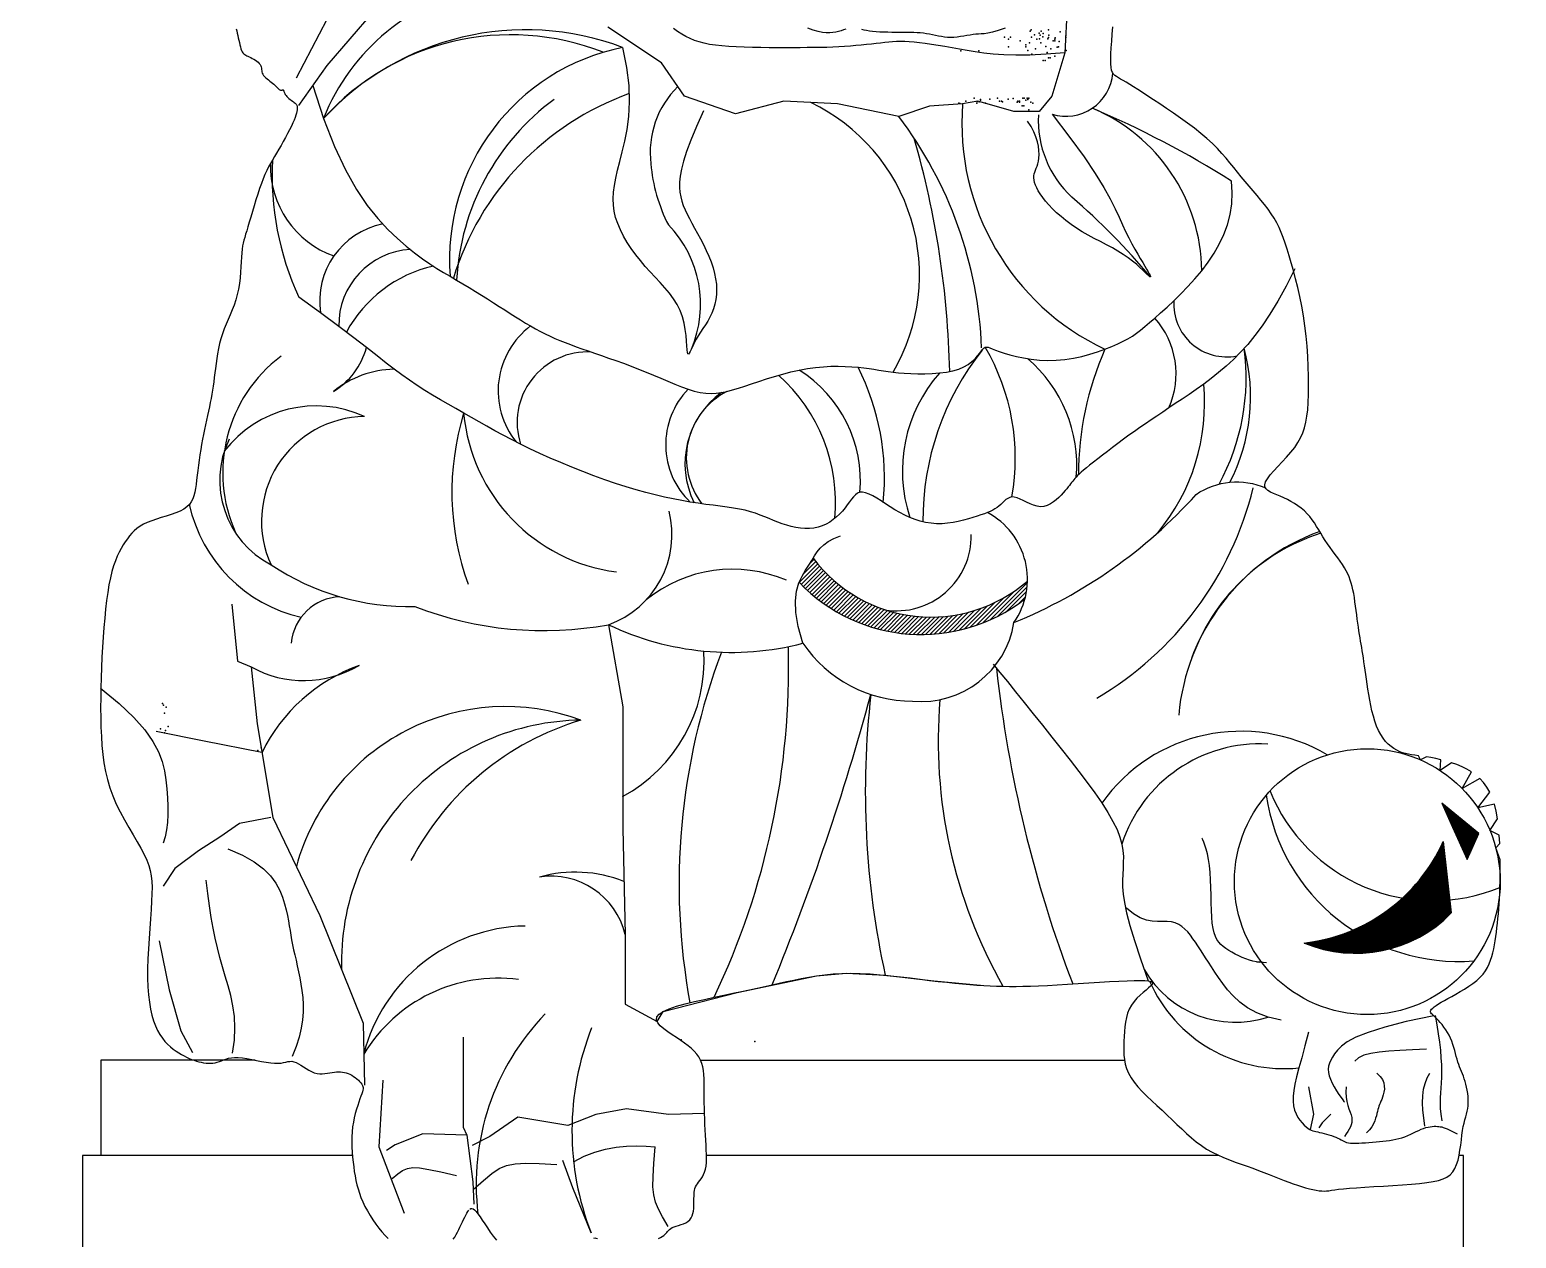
# Model space of a CAD drawing. Extents: x 532 to 1064, y 248 to 1333.
# Drawn here: x 532 to 1064, y 611 to 1044 of the extents above; entities that cross this region are included whole.
import ezdxf

# ---------------------------------------------------------------- set-up
doc = ezdxf.new("R2010")
doc.units = 0
doc.header["$LTSCALE"] = 10
doc.header["$MEASUREMENT"] = 0
for name, color, linetype in [('3', 3, 'CONTINUOUS'), ('4', 4, 'CONTINUOUS'), ('7', 7, 'CONTINUOUS')]:
    doc.layers.add(name, color=color, linetype=linetype)

msp = doc.modelspace()

# ---------------------------------------------------------------- hatches: boundary and pattern name
at = {"layer": '3'}
h = msp.add_hatch(dxfattribs=at)
h.set_pattern_fill('ANSI31', color=256, scale=8.4, style=0)
h.set_pattern_definition([(45, (27677.0786, 21146.9795), (-0.74246212, 0.74246212), [])])
h.paths.add_polyline_path([(887.68, 840.18, 0.060156), (888.6, 846.63, -0.435749), (811.9, 854.8), (811.41, 854.01), (810.35, 852.32), (809.16, 850.49), (807.93, 848.4), (806.91, 846.15, 0.384963)])
h = msp.add_hatch(dxfattribs=at)
h.set_pattern_fill('ANSI31', color=256, scale=0.84, style=0)
h.set_pattern_definition([(45, (27677.07856, 21146.97945), (-0.07424621202, 0.07424621202), [])])
h.paths.add_polyline_path([(1045.92, 746.92), (1050.12, 756.29), (1036.91, 767.09), (1040.75, 758.57)])
h.paths.add_polyline_path([(1037.37, 753.38, -0.264602), (987.67, 717.08, 0.307644), (1040.27, 727.83)])

# ---------------------------------------------------------------- linework, layer by layer
for p, q in [((1037.37, 753.38), (1040.27, 727.83)), ((647.04, 641.11), (556.94, 641.11))]:
    msp.add_line(p, q, dxfattribs=at)
msp.add_lwpolyline([(1040.75, 758.57), (1045.92, 746.92), (1050.12, 756.29), (1036.91, 767.09), (1040.75, 758.57)], dxfattribs=at)
for centre, radius, start, end in [((707.46, 984.17), 76.1, 100.0804, 158.4845), ((709.06, 945.51), 98.35, 69.363, 137.4032), ((703.73, 952.08), 89.99, 68.4775, 138.1853), ((902.35, 1029.79), 16.88, 253.0071, 354.9508), ((786.56, 999.99), 32.99, 134.4751, 187.0449), ((770.22, 949.69), 86.03, 126.3749, 176.9185), ((781.51, 956.08), 68.45, 329.525, 64.4456), ((954.45, 1010.35), 89.34, 175.4836, 244.7426), ((725.56, 924.25), 146.74, 2.2704, 37.128), ((930.12, 1011.52), 37.66, 177.1168, 227.1265), ((887.13, 956.9), 63.84, 0.6825, 67.2903), ((772.01, 687.35), 356.95, 57.9063, 66.9483), ((651.75, 995.03), 34.06, 178.3037, 250.5264), ((721.72, 991.73), 103.47, 176.9376, 204.8539), ((812.79, 1000.94), 59.18, 184.8452, 207.064), ((752.79, 806.41), 233.5, 39.6539, 49.4819), ((663.47, 946.78), 28.16, 101.4412, 188.6173), ((731.15, 945.7), 40.49, 336.624, 44.3747), ((669.16, 938.23), 27.03, 92.9021, 181.0819), ((959.85, 945.75), 18.93, 176.6148, 281.3452), ((728.2, 914.63), 29.05, 126.83, 218.8823), ((911.76, 920.71), 30.01, 336.0886, 41.7417), ((652.64, 885.37), 52.05, 126.7711, 204.6394), ((626.9, 936.83), 26.02, 300.7734, 345.0744), ((731.16, 903.37), 25.21, 86.9169, 198.0121), ((948.9, 868.51), 97.7, 141.5556, 180.3982), ((805.47, 890.56), 78.77, 349.8582, 30.2733), ((887.76, 919.25), 79.1, 331.3478, 7.7244), ((662.59, 886.8), 35.59, 91.0421, 128.9581), ((781.72, 882.34), 47.09, 355.1503, 57.6353), ((750.21, 883.58), 87.22, 354.1898, 26.9379), ((896.72, 886.01), 52.89, 138.5199, 198.3099), ((787.66, 895.42), 28.54, 136.0235, 226.0988), ((879.47, 910.28), 72.51, 320.2364, 5.3879), ((797.34, 888.58), 31.31, 125.616, 206.4441), ((634.04, 867.85), 41.43, 65.3038, 142.5414), ((779.59, 878.48), 96.97, 163.0621, 199.9115), ((749.73, 912.48), 63.17, 185.2253, 262.508), ((852.52, 908.4), 120.24, 300.4025, 346.3302), ((640.4, 885.34), 52.98, 192.3906, 257.2238), ((727.17, 863.24), 34.22, 289.5189, 14.2537), ((841.69, 862.76), 26.8, 261.2322, 0.9587), ((1019.49, 791.9), 77.06, 109.9666, 174.9783), ((783.04, 802.02), 48.83, 66.7455, 129.2638), ((643.41, 822.58), 18.44, 92.8393, 174.232), ((717.49, 818.35), 55.43, 298.2476, 3.3116), ((997.98, 738.18), 234.07, 159.2408, 190.4499), ((528.78, 815.63), 274.35, 334.5387, 1.5087), ((1327.66, 864.43), 452.81, 186.216, 200.9611), ((4.19, 1029.83), 858.05, 337.54878, 344.88037), ((1034.96, 789.56), 178.32, 175.3029, 209.5514), ((701.81, 724.12), 77.56, 69.6325, 164.797), ((729.89, 710.01), 86.82, 90.7116, 181.5291), ((964.93, 731.79), 61.05, 59.5193, 144.5644), ((971.7, 736.48), 51.86, 86.8221, 162.0313), ((1033.67, 795.09), 62.87, 202.0637, 292.4466), ((1042.84, 779.99), 69.5, 188.2908, 274.5763), ((980.62, 778.9), 62.21, 276.5081, 335.7918), ((726.79, 694.9), 47.54, 68.5311, 105.5897), ((718.09, 713.65), 27.35, 13.7993, 98.5821), ((1006.07, 761.15), 47.75, 247.3459, 315.7468), ((699.26, 648.23), 56.29, 82.6695, 148.8917), ((963, 726.37), 37.65, 210.1718, 288.1257), ((980.4, 724.77), 52.65, 203.9153, 275.8164), ((778.79, 630.79), 87.49, 135.871, 186.9752), ((825.86, 649.78), 100.28, 158.3845, 201.3052)]:
    msp.add_arc(centre, radius, start, end, dxfattribs=at)
at = {"layer": '4'}
msp.add_line((1044.6, 641.11), (1043.05, 641.11), dxfattribs=at)
at = {"layer": '4', "color": 2}
msp.add_line((1044.6, 606.01), (1044.6, 641.11), dxfattribs=at)
at = {"layer": '4'}
for points in [[(605.42, 1044.2), (605.62, 1043.46), (605.82, 1042.67), (606, 1041.85), (606.19, 1040.99), (606.36, 1040.13), (606.55, 1039.28), (606.73, 1038.47), (606.93, 1037.71), (607.13, 1037.02), (607.35, 1036.43), (607.59, 1035.94), (607.86, 1035.56), (608.15, 1035.25), (608.47, 1034.99), (608.82, 1034.78), (609.21, 1034.58), (609.65, 1034.39), (610.12, 1034.17), (610.64, 1033.92), (611.19, 1033.64), (611.75, 1033.33), (612.3, 1032.98), (612.82, 1032.62), (613.3, 1032.23), (613.7, 1031.82), (614.02, 1031.41), (614.24, 1030.98), (614.38, 1030.55), (614.47, 1030.11), (614.52, 1029.67), (614.57, 1029.23), (614.64, 1028.79), (614.76, 1028.35), (614.94, 1027.93), (615.22, 1027.51), (615.57, 1027.1), (615.99, 1026.7), (616.46, 1026.3), (616.95, 1025.91), (617.45, 1025.52), (617.95, 1025.13), (618.43, 1024.75), (618.87, 1024.37), (619.28, 1023.99), (619.65, 1023.64), (619.99, 1023.3), (620.31, 1023), (620.59, 1022.75), (620.86, 1022.54), (621.1, 1022.39), (621.32, 1022.31), (621.52, 1022.28), (621.7, 1022.28), (621.87, 1022.3), (622.01, 1022.33), (622.14, 1022.35), (622.24, 1022.34), (622.33, 1022.29), (622.4, 1022.19), (622.46, 1022.03), (622.52, 1021.83), (622.6, 1021.59), (622.7, 1021.31), (622.83, 1021.01), (623.01, 1020.69), (623.25, 1020.35), (623.55, 1020), (623.9, 1019.64), (624.29, 1019.29), (624.7, 1018.95), (625.11, 1018.62), (625.52, 1018.32), (625.89, 1018.03), (626.23, 1017.79), (626.51, 1017.57), (626.73, 1017.38), (626.91, 1017.21), (627.05, 1017.03), (627.14, 1016.84), (627.21, 1016.62), (627.24, 1016.36), (627.25, 1016.04), (627.24, 1015.66), (627.2, 1015.21), (627.12, 1014.67), (626.98, 1014.05), (626.79, 1013.33), (626.52, 1012.5), (626.16, 1011.57), (625.71, 1010.51), (625.16, 1009.34), (624.53, 1008.07), (623.82, 1006.72), (623.06, 1005.33), (622.27, 1003.91), (621.46, 1002.49), (620.65, 1001.1), (619.87, 999.76), (619.12, 998.49), (618.4, 997.26), (617.7, 996.04), (617.03, 994.79), (616.38, 993.49), (615.73, 992.1), (615.08, 990.58), (614.43, 988.9), (613.77, 987.05), (613.11, 985.06), (612.46, 982.99), (611.83, 980.89), (611.22, 978.82), (610.64, 976.83), (610.1, 974.99), (609.61, 973.33), (609.18, 971.91), (608.8, 970.68), (608.47, 969.59), (608.19, 968.56), (607.95, 967.56), (607.74, 966.51), (607.58, 965.36), (607.44, 964.05), (607.34, 962.54), (607.24, 960.85), (607.13, 959.02), (606.99, 957.08), (606.81, 955.08), (606.57, 953.06), (606.25, 951.04), (605.83, 949.08), (605.29, 947.19), (604.67, 945.37), (603.98, 943.61), (603.25, 941.89), (602.51, 940.19), (601.78, 938.51), (601.09, 936.81), (600.47, 935.09), (599.94, 933.33), (599.48, 931.55), (599.1, 929.76), (598.77, 927.96), (598.49, 926.18), (598.24, 924.43), (598.01, 922.71), (597.8, 921.05), (597.59, 919.45), (597.37, 917.9), (597.15, 916.39), (596.92, 914.91), (596.68, 913.44), (596.42, 911.97), (596.14, 910.48), (595.83, 908.98), (595.5, 907.43), (595.16, 905.84), (594.79, 904.22), (594.43, 902.55), (594.06, 900.85), (593.7, 899.1), (593.35, 897.32), (593.02, 895.5), (592.72, 893.64), (592.44, 891.76), (592.18, 889.88), (591.93, 888.02), (591.7, 886.2), (591.48, 884.44), (591.26, 882.76), (591.05, 881.18), (590.84, 879.71), (590.59, 878.36), (590.28, 877.11), (589.87, 875.97), (589.35, 874.92), (588.66, 873.97), (587.79, 873.11), (586.69, 872.33), (585.37, 871.63), (583.84, 871), (582.17, 870.4), (580.42, 869.84), (578.63, 869.29), (576.87, 868.74), (575.18, 868.17), (573.62, 867.56), (572.23, 866.9), (571.01, 866.19), (569.92, 865.42), (568.94, 864.59), (568.06, 863.71), (567.25, 862.76), (566.49, 861.75), (565.75, 860.68), (565.01, 859.54), (564.28, 858.31), (563.56, 856.97), (562.86, 855.49), (562.19, 853.85), (561.56, 852.03), (560.96, 850.01), (560.4, 847.77), (559.9, 845.28), (559.45, 842.56), (559.04, 839.64), (558.68, 836.55), (558.36, 833.31), (558.07, 829.94), (557.82, 826.47), (557.59, 822.92), (557.4, 819.31), (557.23, 815.68), (557.09, 812.03), (556.99, 808.39), (556.94, 804.77), (556.92, 801.2), (556.95, 797.7), (557.03, 794.28), (557.17, 790.96), (557.37, 787.73), (557.67, 784.59), (558.08, 781.52), (558.63, 778.51), (559.32, 775.54), (560.19, 772.61), (561.25, 769.71), (562.5, 766.82), (563.91, 763.97), (565.42, 761.18), (566.98, 758.46), (568.52, 755.84), (569.99, 753.34), (571.33, 750.98), (572.49, 748.79), (573.43, 746.77), (574.16, 744.86), (574.69, 743), (575.04, 741.11), (575.25, 739.14), (575.32, 737.02), (575.29, 734.67), (575.17, 732.02), (574.98, 729.04), (574.75, 725.78), (574.5, 722.3), (574.25, 718.7), (574.03, 715.04), (573.85, 711.41), (573.74, 707.88), (573.73, 704.52), (573.83, 701.4), (574.04, 698.53), (574.35, 695.89), (574.76, 693.47), (575.27, 691.27), (575.86, 689.26), (576.54, 687.45), (577.29, 685.82), (578.12, 684.36), (579, 683.05), (579.93, 681.89), (580.9, 680.86), (581.89, 679.95), (582.89, 679.14), (583.89, 678.42), (584.87, 677.78), (585.83, 677.2), (586.76, 676.68), (587.67, 676.21), (588.57, 675.8), (589.46, 675.44), (590.33, 675.12), (591.2, 674.85), (592.06, 674.62), (592.92, 674.42), (593.78, 674.26), (594.63, 674.15), (595.47, 674.09), (596.3, 674.08), (597.12, 674.13), (597.91, 674.25), (598.67, 674.43), (599.42, 674.67), (600.17, 674.96), (600.94, 675.27), (601.77, 675.57), (602.67, 675.84), (603.69, 676.04), (604.84, 676.15), (606.15, 676.15), (607.64, 676.01), (609.27, 675.77), (610.99, 675.45), (612.75, 675.1), (614.49, 674.74), (616.19, 674.43), (617.77, 674.18), (619.19, 674.04), (620.43, 674.04), (621.49, 674.13), (622.41, 674.29), (623.22, 674.47), (623.96, 674.64), (624.67, 674.74), (625.37, 674.75), (626.1, 674.62), (626.88, 674.32), (627.72, 673.88), (628.6, 673.35), (629.52, 672.76), (630.47, 672.16), (631.44, 671.59), (632.41, 671.08), (633.38, 670.69), (634.35, 670.44), (635.3, 670.32), (636.24, 670.3), (637.16, 670.36), (638.06, 670.47), (638.93, 670.61), (639.77, 670.76), (640.57, 670.88), (641.35, 670.97), (642.09, 671.01), (642.81, 670.99), (643.5, 670.93), (644.17, 670.81), (644.84, 670.64), (645.49, 670.41), (646.14, 670.12), (646.78, 669.76), (647.42, 669.36), (648.03, 668.92), (648.6, 668.45), (649.14, 667.97), (649.61, 667.49), (650.02, 667.02), (650.35, 666.57), (650.6, 666.16), (650.75, 665.75), (650.83, 665.34), (650.82, 664.89), (650.74, 664.38), (650.58, 663.79), (650.36, 663.09), (650.07, 662.27), (649.72, 661.29), (649.32, 660.18), (648.9, 658.94), (648.47, 657.59), (648.06, 656.13), (647.68, 654.58), (647.35, 652.95), (647.09, 651.26), (646.92, 649.51), (646.83, 647.72), (646.81, 645.91), (646.85, 644.09), (646.95, 642.27), (647.09, 640.47), (647.27, 638.71), (647.48, 636.99), (647.7, 635.33), (647.96, 633.72), (648.26, 632.15), (648.6, 630.61), (649.02, 629.08), (649.5, 627.55), (650.07, 626.01), (650.74, 624.45), (651.51, 622.85), (652.37, 621.24), (653.32, 619.64), (654.32, 618.07), (655.38, 616.54), (656.47, 615.09), (657.58, 613.73), (658.7, 612.48), (659.81, 611.36)], [(756.59, 611.37), (757.29, 611.7), (757.9, 612.03), (758.41, 612.38), (758.84, 612.75), (759.19, 613.13), (759.5, 613.51), (759.8, 613.89), (760.12, 614.26), (760.49, 614.62), (760.93, 614.95), (761.48, 615.25), (762.15, 615.53), (762.93, 615.78), (763.76, 616.04), (764.63, 616.32), (765.5, 616.64), (766.32, 617.02), (767.07, 617.48), (767.71, 618.03), (768.22, 618.7), (768.6, 619.46), (768.87, 620.29), (769.06, 621.18), (769.17, 622.1), (769.22, 623.03), (769.24, 623.94), (769.25, 624.83), (769.25, 625.66), (769.26, 626.45), (769.29, 627.19), (769.35, 627.89), (769.46, 628.56), (769.61, 629.19), (769.83, 629.8), (770.11, 630.38), (770.47, 630.95), (770.89, 631.52), (771.34, 632.12), (771.81, 632.75), (772.27, 633.45), (772.7, 634.23), (773.07, 635.12), (773.37, 636.13), (773.57, 637.27), (773.69, 638.55), (773.74, 639.95), (773.73, 641.47), (773.67, 643.07), (773.59, 644.77), (773.48, 646.54), (773.37, 648.38), (773.27, 650.27), (773.17, 652.2), (773.09, 654.15), (773.02, 656.1), (772.97, 658.04), (772.93, 659.95), (772.9, 661.81), (772.89, 663.61), (772.9, 665.33), (772.9, 666.97), (772.88, 668.53), (772.81, 670.01), (772.67, 671.42), (772.45, 672.75), (772.11, 674.01), (771.64, 675.19), (771.03, 676.31), (770.27, 677.36), (769.37, 678.38), (768.34, 679.36), (767.18, 680.32), (765.9, 681.28), (764.51, 682.24), (763.01, 683.23), (761.44, 684.26), (759.87, 685.3), (758.42, 686.37), (757.2, 687.44), (756.31, 688.52), (755.86, 689.58), (755.97, 690.62), (756.74, 691.63), (758.24, 692.61), (760.39, 693.55), (763.05, 694.45), (766.12, 695.31), (769.47, 696.14), (772.96, 696.93), (776.49, 697.68), (779.92, 698.4), (783.17, 699.09), (786.22, 699.74), (789.13, 700.37), (791.9, 700.98), (794.59, 701.57), (797.21, 702.15), (799.79, 702.71), (802.38, 703.28), (804.99, 703.84), (807.64, 704.38), (810.35, 704.89), (813.14, 705.34), (816.03, 705.73), (819.01, 706.02), (822.13, 706.21), (825.38, 706.28), (828.77, 706.21), (832.29, 706.03), (835.87, 705.75), (839.49, 705.4), (843.1, 705), (846.67, 704.57), (850.14, 704.14), (853.49, 703.73), (856.68, 703.35), (859.71, 703.02), (862.59, 702.73), (865.35, 702.47), (867.98, 702.25), (870.51, 702.06), (872.94, 701.9), (875.29, 701.78), (877.57, 701.68), (879.84, 701.61), (882.13, 701.57), (884.5, 701.57), (886.99, 701.6), (889.66, 701.67), (892.56, 701.78), (895.73, 701.93), (899.21, 702.11), (902.9, 702.33), (906.73, 702.57), (910.58, 702.81), (914.36, 703.04), (917.97, 703.26), (921.32, 703.44), (924.3, 703.58), (926.83, 703.66), (928.92, 703.68), (930.58, 703.64), (931.83, 703.52), (932.7, 703.33), (933.2, 703.05), (933.35, 702.68), (933.17, 702.23), (932.68, 701.67), (931.95, 701.01), (931.03, 700.26), (929.99, 699.39), (928.88, 698.43), (927.78, 697.35), (926.73, 696.17), (925.8, 694.87), (925.04, 693.47), (924.45, 691.97), (923.99, 690.39), (923.66, 688.75), (923.42, 687.07), (923.26, 685.37), (923.16, 683.66), (923.09, 681.96), (923.05, 680.28), (923.05, 678.63), (923.12, 677), (923.3, 675.37), (923.61, 673.76), (924.09, 672.14), (924.76, 670.53), (925.65, 668.9), (926.79, 667.26), (928.14, 665.61), (929.66, 663.95), (931.33, 662.28), (933.09, 660.6), (934.91, 658.91), (936.75, 657.23), (938.58, 655.54), (940.36, 653.85), (942.1, 652.18), (943.82, 650.54), (945.53, 648.95), (947.26, 647.42), (949.02, 645.98), (950.83, 644.62), (952.71, 643.38), (954.67, 642.26), (956.69, 641.24), (958.76, 640.32), (960.87, 639.48), (962.98, 638.68), (965.1, 637.93), (967.19, 637.2), (969.25, 636.47), (971.25, 635.74), (973.19, 634.99), (975.08, 634.25), (976.91, 633.53), (978.69, 632.82), (980.41, 632.15), (982.07, 631.51), (983.68, 630.92), (985.23, 630.38), (986.71, 629.91), (988.13, 629.49), (989.47, 629.14), (990.72, 628.84), (991.88, 628.62), (992.94, 628.46), (993.9, 628.37), (994.76, 628.34), (995.58, 628.38), (996.43, 628.47), (997.4, 628.6), (998.54, 628.76), (999.94, 628.95), (1001.68, 629.14), (1003.81, 629.34), (1006.4, 629.53), (1009.36, 629.72), (1012.58, 629.91), (1015.96, 630.11), (1019.39, 630.32), (1022.77, 630.54), (1025.98, 630.79), (1028.93, 631.05), (1031.52, 631.35), (1033.77, 631.7), (1035.69, 632.13), (1037.33, 632.67), (1038.71, 633.33), (1039.86, 634.15), (1040.8, 635.16), (1041.56, 636.37), (1042.18, 637.8), (1042.67, 639.41), (1043.06, 641.15), (1043.38, 642.96), (1043.63, 644.8), (1043.86, 646.62), (1044.08, 648.35), (1044.31, 649.95), (1044.57, 651.38), (1044.85, 652.66), (1045.15, 653.82), (1045.44, 654.88), (1045.71, 655.89), (1045.95, 656.86), (1046.14, 657.83), (1046.27, 658.83), (1046.33, 659.89), (1046.33, 660.99), (1046.26, 662.12), (1046.14, 663.26), (1045.97, 664.39), (1045.75, 665.5), (1045.5, 666.57), (1045.22, 667.59), (1044.92, 668.53), (1044.59, 669.42), (1044.26, 670.27), (1043.92, 671.1), (1043.57, 671.92), (1043.24, 672.75), (1042.91, 673.61), (1042.61, 674.51), (1042.32, 675.47), (1042.05, 676.48), (1041.78, 677.53), (1041.5, 678.61), (1041.19, 679.71), (1040.84, 680.81), (1040.45, 681.91), (1039.99, 683), (1039.47, 684.06), (1038.88, 685.09), (1038.26, 686.08), (1037.6, 687.02), (1036.94, 687.89), (1036.28, 688.69), (1035.63, 689.42), (1035.02, 690.05), (1034.46, 690.6), (1033.96, 691.06), (1033.53, 691.45), (1033.19, 691.8), (1032.95, 692.12), (1032.81, 692.42), (1032.8, 692.73), (1032.93, 693.06), (1033.2, 693.42), (1033.61, 693.82), (1034.17, 694.27), (1034.87, 694.76), (1035.72, 695.3), (1036.7, 695.89), (1037.82, 696.53), (1039.08, 697.24), (1040.46, 698), (1041.94, 698.83), (1043.48, 699.7), (1045.03, 700.63), (1046.55, 701.61), (1048.02, 702.64), (1049.37, 703.71), (1050.59, 704.81), (1051.63, 705.96), (1052.5, 707.14), (1053.23, 708.36), (1053.84, 709.61), (1054.34, 710.91), (1054.76, 712.23), (1055.12, 713.6), (1055.43, 715), (1055.71, 716.44), (1055.97, 717.92), (1056.21, 719.43), (1056.42, 720.98), (1056.62, 722.56), (1056.81, 724.19), (1056.97, 725.85), (1057.13, 727.54), (1057.27, 729.28), (1057.39, 731.07), (1057.51, 732.94), (1057.6, 734.91), (1057.68, 736.99), (1057.73, 739.21), (1057.77, 741.58), (1057.78, 744.13), (1057.77, 746.86), (1056.2, 751.11), (1057.6, 752.69), (1057.42, 755.68), (1054.1, 757.35), (1056.79, 761.49), (1056.3, 764.21), (1055.69, 766.73), (1049.72, 765.51), (1054.03, 771.04), (1052.99, 772.85), (1051.81, 774.47), (1050.51, 775.9), (1044.16, 772.34), (1047.54, 778.28), (1045.88, 779.27), (1044.11, 780.15), (1042.27, 780.92), (1040.38, 781.59), (1036.27, 778.82), (1036.58, 782.67), (1034.75, 783.09), (1033, 783.43), (1031.36, 783.71), (1029.28, 782.61), (1028.49, 784.11), (1027.22, 784.27), (1026.04, 784.43), (1024.93, 784.62), (1023.87, 784.85), (1022.84, 785.15), (1021.81, 785.54), (1020.77, 786.04), (1019.74, 786.65), (1018.72, 787.38), (1017.72, 788.25), (1016.76, 789.25), (1015.85, 790.39), (1015, 791.67), (1014.22, 793.11), (1013.53, 794.71), (1012.91, 796.43), (1012.37, 798.26), (1011.88, 800.15), (1011.46, 802.09), (1011.08, 804.04), (1010.74, 805.98), (1010.43, 807.87), (1010.15, 809.7), (1009.89, 811.45), (1009.64, 813.13), (1009.42, 814.73), (1009.2, 816.26), (1008.99, 817.72), (1008.79, 819.1), (1008.6, 820.41), (1008.4, 821.66), (1008.21, 822.84), (1008.01, 824), (1007.81, 825.15), (1007.62, 826.31), (1007.42, 827.51), (1007.22, 828.75), (1007.03, 830.08), (1006.83, 831.5), (1006.63, 832.99), (1006.43, 834.53), (1006.23, 836.09), (1006.02, 837.65), (1005.8, 839.19), (1005.57, 840.68), (1005.33, 842.1), (1005.07, 843.42), (1004.8, 844.67), (1004.49, 845.85), (1004.13, 846.98), (1003.72, 848.08), (1003.25, 849.17), (1002.7, 850.26), (1002.06, 851.37), (1001.32, 852.52), (1000.51, 853.69), (999.65, 854.9), (998.74, 856.12), (997.81, 857.37), (996.89, 858.63), (995.99, 859.9), (995.12, 861.17), (994.32, 862.44), (993.55, 863.71), (992.81, 864.96), (992.07, 866.18), (991.31, 867.38), (990.51, 868.53), (989.65, 869.65), (988.72, 870.7), (987.69, 871.7), (986.58, 872.64), (985.4, 873.51), (984.17, 874.33), (982.9, 875.08), (981.61, 875.77), (980.32, 876.4), (979.04, 876.97), (977.78, 877.49), (976.6, 877.97), (975.54, 878.46), (974.65, 878.98), (973.98, 879.57), (973.59, 880.26), (973.51, 881.08), (973.79, 882.06), (974.47, 883.23), (975.49, 884.56), (976.77, 886.04), (978.22, 887.62), (979.77, 889.28), (981.34, 890.99), (982.85, 892.72), (984.22, 894.45), (985.38, 896.15), (986.35, 897.85), (987.13, 899.61), (987.76, 901.45), (988.24, 903.41), (988.6, 905.55), (988.87, 907.9), (989.05, 910.51), (989.16, 913.39), (989.21, 916.52), (989.19, 919.85), (989.1, 923.34), (988.92, 926.94), (988.66, 930.6), (988.31, 934.28), (987.87, 937.94), (987.33, 941.52), (986.72, 945.01), (986.03, 948.4), (985.3, 951.65), (984.54, 954.76), (983.77, 957.7), (983, 960.46), (982.25, 963.02), (981.53, 965.36), (980.82, 967.51), (980.11, 969.5), (979.38, 971.36), (978.61, 973.11), (977.78, 974.79), (976.86, 976.42), (975.84, 978.04), (974.7, 979.66), (973.46, 981.29), (972.14, 982.94), (970.77, 984.59), (969.36, 986.24), (967.93, 987.9), (966.5, 989.57), (965.11, 991.23), (963.76, 992.9), (962.42, 994.57), (961.06, 996.25), (959.65, 997.94), (958.15, 999.65), (956.54, 1001.39), (954.77, 1003.15), (952.81, 1004.95), (950.65, 1006.77), (948.32, 1008.62), (945.88, 1010.45), (943.36, 1012.26), (940.84, 1014.02), (938.36, 1015.71), (935.96, 1017.31), (933.72, 1018.79), (931.66, 1020.15), (929.78, 1021.37), (928.08, 1022.47), (926.56, 1023.45), (925.19, 1024.31), (923.97, 1025.06), (922.89, 1025.7), (921.94, 1026.24), (921.12, 1026.69), (920.42, 1027.09), (919.83, 1027.51), (919.34, 1028), (918.97, 1028.61), (918.69, 1029.4), (918.51, 1030.42), (918.41, 1031.72), (918.4, 1033.36), (918.47, 1035.28), (918.58, 1037.45), (918.74, 1039.81), (918.92, 1042.3), (919.11, 1044.89)], [(901.93, 1035.63), (895.23, 1035.09), (889.44, 1034.81), (884.44, 1034.75), (880.1, 1034.88), (876.32, 1035.15), (872.96, 1035.53), (869.92, 1035.98), (867.06, 1036.46), (864.3, 1036.94), (861.63, 1037.41), (859.05, 1037.85), (856.58, 1038.26), (854.23, 1038.63), (852.01, 1038.95), (849.94, 1039.22), (848.03, 1039.43), (846.29, 1039.56), (844.68, 1039.64), (843.17, 1039.65), (841.73, 1039.62), (840.33, 1039.54), (838.93, 1039.43), (837.5, 1039.29), (836, 1039.12), (834.41, 1038.95), (832.73, 1038.76), (830.96, 1038.57), (829.11, 1038.38), (827.2, 1038.2), (825.21, 1038.03), (823.17, 1037.88), (821.08, 1037.75), (818.95, 1037.65), (816.76, 1037.58), (814.5, 1037.52), (812.17, 1037.49), (809.76, 1037.47), (807.25, 1037.46), (804.63, 1037.45), (801.9, 1037.45), (799.04, 1037.45), (796.1, 1037.46), (793.13, 1037.48), (790.15, 1037.53), (787.23, 1037.6), (784.4, 1037.71), (781.72, 1037.86), (779.21, 1038.06), (776.92, 1038.32), (774.83, 1038.64), (772.92, 1039.03), (771.14, 1039.5), (769.48, 1040.06), (767.9, 1040.71), (766.39, 1041.46), (764.9, 1042.32), (763.41, 1043.28), (761.93, 1044.35)], [(808.22, 824.33), (806.52, 830.29), (805.68, 835.31), (805.54, 839.53), (805.97, 843.03), (806.82, 845.95), (807.93, 848.4), (809.16, 850.49), (810.35, 852.32), (811.41, 854.01), (812.38, 855.58), (813.36, 857.03), (814.44, 858.37), (815.72, 859.6), (817.3, 860.75), (819.25, 861.8), (821.69, 862.78)], [(603.83, 838.29), (605.93, 817.98), (610.84, 815.88), (612.94, 795.57), (618.55, 761.96), (635.38, 726.95), (650.81, 688.44), (651.31, 666.19)], [(738.61, 830.99), (743.73, 801.61), (743.73, 758.11), (744.65, 720.17), (744.65, 695.19), (756.09, 689.05)], [(876.31, 816.88), (878.71, 813.93), (881.41, 810.61), (884.34, 807), (887.45, 803.15), (890.69, 799.13), (894.01, 794.99), (897.36, 790.8), (900.68, 786.61), (903.92, 782.49), (907.03, 778.46), (909.98, 774.55), (912.71, 770.79), (915.19, 767.19), (917.37, 763.78), (919.2, 760.59), (920.65, 757.65), (921.69, 754.95), (922.36, 752.48), (922.74, 750.17), (922.9, 747.99), (922.89, 745.87), (922.79, 743.79), (922.67, 741.68), (922.59, 739.5), (922.62, 737.19), (922.84, 734.59), (923.3, 731.53), (924.09, 727.85), (925.26, 723.37), (926.9, 717.94), (929.07, 711.38), (931.83, 703.52)], [(771.64, 675.2), (923.33, 675.2)], [(772.99, 656.14), (760.1, 655.78), (745.13, 657.77), (734.15, 655.78), (724.16, 651.79), (706.2, 654.78), (696.21, 647.8), (689.89, 644.63)], [(690.21, 628.87), (693.87, 632.16), (696.85, 634.62), (699.51, 636.35), (702.19, 637.47), (705.24, 638.07), (709.02, 638.26), (713.87, 638.15), (720.15, 637.84)], [(683.07, 611.09), (683.61, 611.89), (684.11, 612.74), (684.58, 613.63), (685.05, 614.54), (685.5, 615.46), (685.94, 616.38), (686.37, 617.28), (686.79, 618.15), (687.19, 618.97), (687.57, 619.74), (687.94, 620.43), (688.29, 621.02), (688.64, 621.51)], [(688.99, 621.87), (689.37, 622.08), (689.77, 622.11), (690.22, 621.96), (690.72, 621.6), (691.3, 621), (691.95, 620.16), (692.68, 619.12), (693.48, 617.9), (694.36, 616.56), (695.32, 615.13), (696.34, 613.66), (697.43, 612.19), (698.58, 610.75)], [(733.42, 611.43), (733.73, 611.55), (734.15, 611.52), (734.74, 611.33)]]:
    msp.add_lwpolyline(points, dxfattribs=at)
msp.add_lwpolyline([(738.61, 830.99, 0.175527), (808.22, 824.33, 0.247919), (847.48, 803.62, 0.393327), (883.77, 831.73, 0.112603), (948.94, 877.58, -0.261321), (973.79, 879.92, 362.176467)], format="xyb", dxfattribs=at)
at = {"layer": '4', "color": 2}
msp.add_lwpolyline([(612.23, 675.2), (556.94, 675.2), (556.94, 641.11), (550.46, 641.11), (550.46, 606.01), (542.91, 606.01), (542.91, 540.37), (531.54, 540.37), (531.54, 383.89), (542.91, 383.89), (542.91, 348.79), (531.54, 313.69), (531.54, 248.05), (1063.52, 248.05), (1063.52, 313.69), (1052.15, 348.79)], dxfattribs=at)
at = {"layer": '4'}
msp.add_circle((1010.2, 739.05), 47.56, dxfattribs=at)
for centre, radius, start, end in [((633.63, 882.67), 34.09, 154.5184, 242.4927), ((861.45, 847.19), 27.15, 325.279, 61.8005), ((667.4, 926.79), 89.33, 236.3413, 271.2905), ((854.04, 886.36), 52.66, 216.8284, 311.0088), ((850.6, 887.85), 60.39, 223.6645, 307.8839), ((715.5, 956.64), 127.76, 248.8546, 280.4219)]:
    msp.add_arc(centre, radius, start, end, dxfattribs=at)
at = {"layer": '7'}
msp.add_line((956.99, 641.11), (773.73, 641.11), dxfattribs=at)
for points in [[(688.13, 1073.09), (673.51, 1077.65), (656.15, 1073.09), (647.02, 1063.05), (637.88, 1047.54), (626.92, 1026.56)], [(654.36, 1050.22), (637.91, 1031.06), (627.71, 1016.76)], [(902.85, 1052.05), (901.93, 1035.63), (897.36, 1020.12), (892.8, 1014.64), (883.66, 1014.64), (870.87, 1018.29), (865.39, 1017.38), (853.51, 1016.47), (842.55, 1012.82), (820.63, 1017.38), (801.44, 1018.29), (784.08, 1013.73), (765.81, 1020.12), (757.59, 1031.98), (738.4, 1044.75)], [(823.59, 1044.08), (822.78, 1043.81), (821.91, 1043.53), (820.98, 1043.26), (820, 1043.03), (818.95, 1042.85), (817.82, 1042.75), (816.59, 1042.76), (815.22, 1042.9), (813.68, 1043.2), (811.93, 1043.69), (809.94, 1044.4)], [(880.56, 1044.48), (878.05, 1043.62), (876.04, 1043.04), (874.43, 1042.67), (873.13, 1042.46), (872.03, 1042.36), (871.06, 1042.3), (870.11, 1042.24), (869.11, 1042.13), (868.04, 1041.97), (866.93, 1041.78), (865.79, 1041.58), (864.62, 1041.4), (863.45, 1041.25), (862.28, 1041.14), (861.13, 1041.1), (860, 1041.14), (858.89, 1041.25), (857.81, 1041.41), (856.73, 1041.61), (855.66, 1041.83), (854.6, 1042.06), (853.53, 1042.28), (852.45, 1042.47), (851.35, 1042.62), (850.24, 1042.73), (849.1, 1042.81), (847.94, 1042.87), (846.73, 1042.9), (845.49, 1042.92), (844.2, 1042.92), (842.86, 1042.92), (841.46, 1042.93), (840.03, 1042.93), (838.59, 1042.95), (837.16, 1042.98), (835.77, 1043.04), (834.44, 1043.12), (833.19, 1043.23), (832.04, 1043.38), (831.02, 1043.57), (830.11, 1043.78), (829.28, 1044.01)], [(772.7, 1014.91), (770.15, 1009.23), (768.14, 1004.4), (766.6, 1000.3), (765.48, 996.85), (764.73, 993.94), (764.29, 991.47), (764.09, 989.34), (764.09, 987.44), (764.24, 985.7), (764.52, 984.06), (764.92, 982.5), (765.43, 980.97), (766.06, 979.46), (766.78, 977.92), (767.6, 976.33), (768.5, 974.66), (769.48, 972.87), (770.51, 970.99), (771.56, 969.02), (772.6, 967), (773.59, 964.94), (774.52, 962.86), (775.36, 960.78), (776.06, 958.72), (776.61, 956.7), (777.01, 954.72), (777.25, 952.79), (777.35, 950.91), (777.3, 949.09), (777.1, 947.34), (776.76, 945.65), (776.29, 944.04), (775.68, 942.5), (774.96, 941.04), (774.17, 939.63), (773.32, 938.27), (772.46, 936.95), (771.6, 935.66), (770.79, 934.39), (770.04, 933.13), (769.37, 931.88), (768.8, 930.69), (768.31, 929.64), (767.9, 928.76), (767.57, 928.14), (767.3, 927.82), (767.09, 927.88), (766.94, 928.38), (766.83, 929.35), (766.74, 930.73), (766.62, 932.46), (766.43, 934.44), (766.15, 936.62), (765.72, 938.89), (765.11, 941.2), (764.29, 943.45), (763.22, 945.59), (761.94, 947.63), (760.48, 949.59), (758.87, 951.51), (757.17, 953.4), (755.39, 955.29), (753.59, 957.22), (751.81, 959.2), (750.06, 961.26), (748.4, 963.39), (746.82, 965.58), (745.37, 967.8), (744.05, 970.04), (742.91, 972.29), (741.95, 974.53), (741.21, 976.75), (740.69, 978.94), (740.4, 981.13), (740.33, 983.37), (740.45, 985.7), (740.75, 988.16), (741.24, 990.8), (741.88, 993.66), (742.68, 996.77), (743.59, 1000.2), (744.52, 1003.99), (745.35, 1008.19), (745.96, 1012.88), (746.22, 1018.1), (746.01, 1023.91), (745.22, 1030.38), (743.73, 1037.55)], [(632.81, 1023.91), (636.66, 1012.08), (640.58, 1002.07), (644.53, 993.69), (648.45, 986.74), (652.32, 981.01), (656.08, 976.31), (659.69, 972.44), (663.1, 969.2), (666.3, 966.42), (669.28, 964.02), (672.08, 961.93), (674.73, 960.11), (677.25, 958.49), (679.67, 957.03), (682.01, 955.65), (684.31, 954.32), (686.58, 952.97), (688.83, 951.62), (691.05, 950.25), (693.23, 948.89), (695.38, 947.54), (697.48, 946.21), (699.53, 944.9), (701.53, 943.63), (703.47, 942.39), (705.35, 941.19), (707.2, 940.04), (709.01, 938.94), (710.78, 937.88), (712.54, 936.87), (714.28, 935.92), (716.01, 935.03), (717.75, 934.19), (719.5, 933.4), (721.29, 932.65), (723.13, 931.91), (725.03, 931.19), (727.03, 930.46), (729.12, 929.72), (731.34, 928.95), (733.69, 928.14), (736.15, 927.3), (738.71, 926.41), (741.34, 925.49), (744.02, 924.53), (746.72, 923.53), (749.43, 922.48), (752.13, 921.4), (754.78, 920.29), (757.39, 919.16), (759.93, 918.07), (762.41, 917.03), (764.81, 916.07), (767.12, 915.24), (769.34, 914.56), (771.44, 914.06), (773.44, 913.78), (775.35, 913.69), (777.23, 913.78), (779.1, 914.04), (781.02, 914.44), (783.01, 914.98), (785.13, 915.63), (787.4, 916.37), (789.85, 917.19), (792.47, 918.06), (795.23, 918.95), (798.08, 919.83), (801, 920.67), (803.96, 921.44), (806.93, 922.11), (809.86, 922.66), (812.74, 923.06), (815.55, 923.31), (818.27, 923.45), (820.89, 923.47), (823.38, 923.41), (825.75, 923.28), (827.96, 923.09), (830.02, 922.87), (831.91, 922.63), (833.67, 922.37), (835.36, 922.11), (837.03, 921.85), (838.72, 921.6), (840.5, 921.37), (842.41, 921.16), (844.51, 920.98), (846.82, 920.85), (849.3, 920.77), (851.88, 920.77), (854.5, 920.85), (857.1, 921.05), (859.59, 921.37), (861.93, 921.83), (864.03, 922.45), (865.86, 923.24), (867.41, 924.15), (868.73, 925.15), (869.83, 926.17), (870.75, 927.18), (871.5, 928.11), (872.12, 928.93), (872.64, 929.58), (873.08, 930.02), (873.5, 930.27), (873.95, 930.35), (874.48, 930.26), (875.14, 930.04), (876, 929.7), (877.11, 929.26), (878.52, 928.74), (880.26, 928.17), (882.32, 927.57), (884.65, 926.99), (887.2, 926.46), (889.95, 926.02), (892.84, 925.7), (895.83, 925.55), (898.88, 925.6), (901.96, 925.86), (905.01, 926.34), (908.02, 926.97), (910.93, 927.74), (913.71, 928.61), (916.33, 929.55), (918.75, 930.51), (920.93, 931.47), (922.85, 932.4), (924.56, 933.32), (926.13, 934.27), (927.62, 935.29), (929.1, 936.41), (930.64, 937.66), (932.3, 939.07), (934.16, 940.69), (936.24, 942.54), (938.53, 944.6), (940.96, 946.87), (943.47, 949.33), (946.02, 951.95), (948.53, 954.74), (950.97, 957.66), (953.26, 960.71), (955.36, 963.87), (957.23, 967.15), (958.83, 970.56), (960.14, 974.09), (961.11, 977.77), (961.71, 981.6), (961.9, 985.59), (961.66, 989.75)], [(897.41, 1013.65), (903.79, 1005.37), (908.88, 998.35), (912.86, 992.44), (915.91, 987.48), (918.22, 983.32), (919.98, 979.81), (921.36, 976.79), (922.56, 974.11), (923.72, 971.65), (924.86, 969.36), (925.97, 967.25), (927.03, 965.32), (928.04, 963.56), (928.98, 961.97), (929.84, 960.54), (930.6, 959.28), (931.25, 958.19), (931.79, 957.26), (932.19, 956.51), (932.47, 955.95), (932.59, 955.58), (932.57, 955.42), (932.38, 955.48), (932.02, 955.76), (931.48, 956.26), (930.77, 956.97), (929.87, 957.84), (928.81, 958.84), (927.57, 959.94), (926.17, 961.11), (924.6, 962.3), (922.87, 963.49), (920.99, 964.66), (918.98, 965.8), (916.87, 966.92), (914.71, 968.05), (912.52, 969.2), (910.34, 970.37), (908.2, 971.59), (906.14, 972.86), (904.18, 974.19), (902.34, 975.58), (900.62, 976.99), (899.03, 978.41), (897.57, 979.84), (896.25, 981.23), (895.08, 982.59), (894.05, 983.88), (893.19, 985.1), (892.47, 986.24), (891.9, 987.31), (891.46, 988.31), (891.14, 989.24), (890.95, 990.1), (890.88, 990.9), (890.91, 991.64), (891.03, 992.32), (891.23, 992.97), (891.48, 993.63), (891.76, 994.31), (892.04, 995.05), (892.31, 995.88), (892.53, 996.83), (892.69, 997.93), (892.76, 999.19), (892.71, 1000.61), (892.53, 1002.16), (892.18, 1003.82), (891.63, 1005.57), (890.87, 1007.39), (889.87, 1009.25), (888.6, 1011.14)], [(984.33, 958.3), (981.14, 952.12), (978.14, 946.74), (975.31, 942.06), (972.6, 937.98), (969.98, 934.42), (967.42, 931.28), (964.86, 928.48), (962.29, 925.91), (959.67, 923.51), (957, 921.24), (954.33, 919.1), (951.66, 917.09), (949.02, 915.19), (946.43, 913.39), (943.92, 911.69), (941.5, 910.08), (939.2, 908.55), (936.99, 907.07), (934.87, 905.65), (932.82, 904.26), (930.81, 902.89), (928.84, 901.53), (926.88, 900.16), (924.92, 898.76), (922.94, 897.33), (920.98, 895.88), (919.05, 894.44), (917.18, 893.02), (915.39, 891.65), (913.73, 890.36), (912.2, 889.15), (910.85, 888.07), (909.69, 887.11), (908.7, 886.27), (907.86, 885.54), (907.15, 884.9), (906.55, 884.32), (906.04, 883.79), (905.59, 883.3), (905.18, 882.83), (904.8, 882.35), (904.41, 881.87), (904.02, 881.37), (903.61, 880.83), (903.15, 880.26), (902.64, 879.64), (902.06, 878.96), (901.4, 878.21), (900.65, 877.39), (899.8, 876.54), (898.87, 875.7), (897.87, 874.91), (896.8, 874.23), (895.67, 873.69), (894.5, 873.33), (893.28, 873.21), (892.03, 873.35), (890.77, 873.7), (889.51, 874.2), (888.27, 874.79), (887.07, 875.39), (885.93, 875.94), (884.86, 876.39), (883.88, 876.65), (883.01, 876.7), (882.23, 876.53), (881.52, 876.2), (880.86, 875.75), (880.24, 875.2), (879.63, 874.61), (879.02, 873.99), (878.38, 873.41), (877.7, 872.87), (876.97, 872.39), (876.16, 871.95), (875.27, 871.52), (874.28, 871.11), (873.18, 870.7), (871.96, 870.28), (870.59, 869.82), (869.08, 869.34), (867.44, 868.84), (865.69, 868.36), (863.85, 867.91), (861.95, 867.54), (860, 867.26), (858.03, 867.11), (856.05, 867.1), (854.09, 867.27), (852.16, 867.59), (850.25, 868.07), (848.36, 868.67), (846.51, 869.4), (844.69, 870.23), (842.9, 871.14), (841.15, 872.13), (839.44, 873.18), (837.78, 874.24), (836.18, 875.27), (834.66, 876.22), (833.23, 877.06), (831.9, 877.73), (830.69, 878.2), (829.6, 878.42), (828.64, 878.36), (827.79, 878.04), (827.02, 877.5), (826.29, 876.77), (825.59, 875.9), (824.87, 874.91), (824.12, 873.86), (823.3, 872.76), (822.39, 871.66), (821.38, 870.59), (820.28, 869.56), (819.1, 868.59), (817.84, 867.72), (816.51, 866.95), (815.11, 866.32), (813.64, 865.84), (812.12, 865.54), (810.55, 865.39), (808.94, 865.39), (807.32, 865.53), (805.68, 865.78), (804.05, 866.14), (802.43, 866.58), (800.83, 867.1), (799.28, 867.68), (797.73, 868.3), (796.19, 868.94), (794.61, 869.59), (792.99, 870.23), (791.3, 870.85), (789.51, 871.41), (787.61, 871.92), (785.57, 872.36), (783.4, 872.74), (781.1, 873.07), (778.68, 873.39), (776.15, 873.71), (773.49, 874.05), (770.74, 874.42), (767.87, 874.86), (764.91, 875.37), (761.85, 875.97), (758.68, 876.65), (755.41, 877.43), (752.02, 878.3), (748.53, 879.28), (744.93, 880.37), (741.21, 881.57), (737.38, 882.88), (733.47, 884.3), (729.52, 885.79), (725.57, 887.36), (721.66, 888.97), (717.82, 890.62), (714.11, 892.28), (710.55, 893.94), (707.18, 895.58), (703.98, 897.2), (700.93, 898.81), (697.98, 900.41), (695.13, 902), (692.34, 903.58), (689.58, 905.15), (686.83, 906.73), (684.07, 908.3), (681.29, 909.89), (678.5, 911.5), (675.72, 913.15), (672.93, 914.84), (670.16, 916.6), (667.41, 918.44), (664.68, 920.35), (661.95, 922.39), (659.06, 924.62), (655.82, 927.17), (652.04, 930.13), (647.55, 933.61), (642.14, 937.72), (635.63, 942.56), (627.83, 948.24)], [(556.89, 808.32), (563.55, 802.78), (568.76, 797.8), (572.7, 793.31), (575.58, 789.23), (577.58, 785.48), (578.89, 781.99), (579.71, 778.66), (580.23, 775.43), (580.61, 772.23), (580.87, 769.08), (581, 766), (580.98, 763.03), (580.82, 760.21), (580.48, 757.55), (579.98, 755.09), (579.29, 752.86)], [(614.66, 785.31), (594.01, 789.27), (576.76, 792.72)], [(617.85, 761.96), (606.63, 759.86), (599.62, 754.96), (591.91, 750.06), (583.49, 743.76), (579.29, 737.46)], [(602.43, 750.76), (607.66, 748.55), (611.86, 746.17), (615.17, 743.66), (617.71, 741.08), (619.61, 738.48), (620.99, 735.92), (621.98, 733.44), (622.7, 731.1), (623.27, 728.93), (623.73, 726.93), (624.11, 725.05), (624.42, 723.27), (624.69, 721.55), (624.96, 719.86), (625.24, 718.17), (625.56, 716.45), (625.95, 714.67), (626.37, 712.81), (626.83, 710.89), (627.3, 708.89), (627.77, 706.81), (628.21, 704.64), (628.61, 702.39), (628.95, 700.05), (629.22, 697.62), (629.36, 695.07), (629.34, 692.4), (629.13, 689.59), (628.67, 686.61), (627.93, 683.45), (626.86, 680.1), (625.43, 676.53)], [(974.17, 709.96), (970.54, 710.38), (971.76, 710.19), (970.54, 710.38), (969.29, 710.64), (968.02, 710.99), (966.73, 711.42), (965.44, 711.93), (964.18, 712.5), (962.95, 713.11), (961.76, 713.76), (960.64, 714.43), (959.6, 715.12), (958.66, 715.81), (957.81, 716.55), (957.05, 717.37), (956.39, 718.31), (955.83, 719.43), (955.36, 720.75), (954.99, 722.32), (954.71, 724.18), (954.52, 726.36), (954.41, 728.8), (954.33, 731.43), (954.28, 734.17), (954.22, 736.95), (954.12, 739.7), (953.97, 742.34), (953.73, 744.8), (953.39, 747.02), (952.98, 748.98), (952.53, 750.66), (952.08, 752.06), (951.66, 753.17), (951.32, 753.97), (951.09, 754.46), (951, 754.63)], [(604.14, 677.68), (604.81, 682.34), (604.99, 686.68), (604.78, 690.75), (604.24, 694.6), (603.46, 698.27), (602.53, 701.79), (601.51, 705.21), (600.5, 708.57), (599.55, 711.92), (598.68, 715.31), (597.88, 718.79), (597.14, 722.42), (596.47, 726.26), (595.84, 730.36), (595.26, 734.77), (594.71, 739.56)], [(979.38, 689.46), (974.71, 690.59), (970.73, 692.1), (967.37, 693.92), (964.54, 695.95), (962.17, 698.13), (960.18, 700.37), (958.48, 702.6), (957, 704.73), (955.67, 706.71), (954.46, 708.54), (953.36, 710.23), (952.33, 711.81), (951.37, 713.29), (950.46, 714.7), (949.57, 716.05), (948.69, 717.36), (947.8, 718.64), (946.89, 719.88), (945.94, 721.04), (944.94, 722.09), (943.86, 723), (942.71, 723.75), (941.45, 724.31), (940.08, 724.64), (938.58, 724.75), (936.94, 724.73), (935.17, 724.73), (933.25, 724.88), (931.17, 725.3), (928.94, 726.14), (926.55, 727.53), (923.99, 729.6)], [(577.88, 717.85), (581.39, 700.35), (585.6, 685.64), (589.8, 677.94)], [(756.09, 689.05), (758.24, 692.61), (784.69, 699.42), (813.14, 705.34), (823.75, 706.25), (837.68, 705.57), (855.08, 703.54), (871.8, 701.98)], [(1033.96, 691.06), (1024.15, 688.95), (1016.43, 686.97), (1010.52, 685.11), (1006.15, 683.37), (1003.05, 681.73), (1000.92, 680.21), (999.51, 678.8), (998.52, 677.49), (997.73, 676.28), (997.11, 675.14), (996.64, 674.04), (996.35, 672.97), (996.23, 671.89), (996.29, 670.78), (996.55, 669.61), (996.99, 668.35), (997.62, 666.99), (998.39, 665.59), (999.22, 664.21), (1000.05, 662.93), (1000.81, 661.81), (1001.44, 660.93), (1001.86, 660.34), (1002.02, 660.13)], [(1034.5, 691.1), (1035.11, 687.8), (1035.62, 684.63), (1036.03, 681.61), (1036.35, 678.74), (1036.57, 676.04), (1036.71, 673.5), (1036.76, 671.15), (1036.74, 668.99), (1036.65, 667.02), (1036.53, 665.18), (1036.4, 663.42), (1036.3, 661.66), (1036.27, 659.85), (1036.33, 657.91), (1036.53, 655.79), (1036.89, 653.41)], [(686.6, 683.4), (686.6, 651.19), (688.01, 648.39), (690.11, 631.58), (690.43, 623.68)], [(989.17, 685.18), (987.87, 680.27), (986.72, 676.03), (985.73, 672.39), (984.92, 669.26), (984.29, 666.58), (983.86, 664.26), (983.63, 662.24), (983.62, 660.44), (983.82, 658.79), (984.21, 657.29), (984.74, 655.93), (985.39, 654.71), (986.12, 653.64), (986.88, 652.71), (987.64, 651.92), (988.36, 651.28), (989.01, 650.77), (989.61, 650.39), (990.17, 650.1), (990.72, 649.89), (991.27, 649.73), (991.84, 649.6), (992.46, 649.48), (993.15, 649.34), (993.92, 649.17), (994.74, 648.96), (995.61, 648.73), (996.49, 648.47), (997.36, 648.2), (998.2, 647.91), (998.98, 647.61), (999.68, 647.3), (1000.28, 647), (1000.81, 646.7), (1001.29, 646.42), (1001.77, 646.16), (1002.26, 645.93), (1002.8, 645.73), (1003.43, 645.57), (1004.16, 645.47), (1005.03, 645.42), (1006.03, 645.42), (1007.12, 645.46), (1008.29, 645.53), (1009.52, 645.63), (1010.79, 645.74), (1012.07, 645.86), (1013.34, 645.98), (1014.59, 646.09), (1015.81, 646.2), (1017, 646.32), (1018.17, 646.46), (1019.32, 646.63), (1020.44, 646.84), (1021.54, 647.09), (1022.62, 647.41), (1023.68, 647.78), (1024.72, 648.2), (1025.73, 648.66), (1026.72, 649.12), (1027.68, 649.59), (1028.61, 650.03), (1029.51, 650.43), (1030.37, 650.77), (1031.19, 651.03), (1031.97, 651.23), (1032.72, 651.37), (1033.42, 651.46), (1034.08, 651.5), (1034.71, 651.5), (1035.29, 651.48), (1035.82, 651.43), (1036.33, 651.36), (1036.83, 651.26), (1037.38, 651.1), (1038.02, 650.87), (1038.79, 650.55), (1039.75, 650.12), (1040.93, 649.55), (1042.38, 648.84)], [(1031.39, 679.07), (1026.37, 678.86), (1021.87, 678.66), (1017.88, 678.42), (1014.41, 678.08), (1011.46, 677.6), (1009.02, 676.93), (1007.1, 676.01), (1005.69, 674.8)], [(1013.65, 670.52), (1014.82, 669.36), (1015.61, 668.19), (1016.09, 667.03), (1016.3, 665.89), (1016.31, 664.79), (1016.16, 663.75), (1015.92, 662.79), (1015.63, 661.92), (1015.35, 661.15), (1015.09, 660.46), (1014.84, 659.84), (1014.6, 659.26), (1014.38, 658.69), (1014.17, 658.11), (1013.98, 657.49), (1013.8, 656.82), (1013.63, 656.08), (1013.44, 655.26), (1013.19, 654.37), (1012.86, 653.42), (1012.41, 652.41), (1011.8, 651.36), (1011, 650.27), (1009.97, 649.14)], [(1030.78, 651.58), (1030.38, 654.5), (1030.12, 657.29), (1030.01, 659.94), (1030.09, 662.42), (1030.36, 664.74), (1030.86, 666.87), (1031.6, 668.8), (1032.61, 670.52)], [(657.86, 667.99), (656.45, 644.18), (665.57, 620.38)], [(989.17, 665.63), (991.01, 655.86), (989.78, 650.36)], [(1002.63, 665.63), (1002.52, 663.68), (1002.62, 661.94), (1002.87, 660.38), (1003.23, 658.99), (1003.63, 657.74), (1004.03, 656.61), (1004.38, 655.58), (1004.62, 654.64), (1004.72, 653.75), (1004.67, 652.9), (1004.48, 652.08), (1004.18, 651.28), (1003.77, 650.47), (1003.27, 649.65), (1002.68, 648.81), (1002.02, 647.91)], [(997.13, 655.86), (994.07, 652.8), (992.84, 650.97)], [(688.01, 648.39), (672.24, 648.8), (662.26, 644.82), (659.26, 642.82)], [(726.14, 638.84), (729.93, 640.81), (733.76, 642.28), (737.6, 643.32), (741.39, 643.99), (745.11, 644.35), (748.7, 644.46), (752.12, 644.38), (755.32, 644.18)], [(760.04, 615.64), (758.02, 619.09), (756.52, 621.9), (755.49, 624.41), (754.86, 626.96), (754.58, 629.88), (754.61, 633.5), (754.87, 638.15), (755.32, 644.18)], [(732.43, 613.34), (725.87, 629.48), (722.37, 639.28)], [(661.26, 632.86), (663.27, 634.49), (664.99, 635.67), (666.68, 636.41), (668.62, 636.72), (671.08, 636.6), (674.31, 636.08), (678.61, 635.16), (684.22, 633.85)]]:
    msp.add_lwpolyline(points, dxfattribs=at)
for centre, radius, start, end in [((759.08, 961.78), 77.31, 101.4557, 184.5444), ((780.37, 925.32), 101.64, 109.6966, 163.0264), ((534.62, 914.66), 326.21, 1.218, 16.0787), ((686.42, 913.21), 47.25, 102.752, 151.6331), ((731.16, 903.37), 25.21, 86.9169, 198.0121), ((856.18, 888.1), 50.05, 355.066, 49.655), ((1017.59, 884.71), 110.74, 156.1172, 180.0547), ((901.63, 912.51), 66.81, 332.8162, 15.0661), ((758.62, 874.58), 61.32, 354.8485, 48.1375), ((793.29, 890.64), 26.78, 117.2584, 217.7652), ((651.94, 868.04), 37.46, 90.8963, 204.6219), ((1015.75, 794.55), 72.63, 107.7932, 160.3955), ((629.67, 849.59), 38.61, 240.812, 300.6851), ((670.29, 758.08), 61.93, 109.7329, 153.9266), ((1137.26, 771.27), 306.7, 173.4928, 192.3681), ((757.94, 699.61), 101.49, 106.6785, 152.4439), ((710.09, 662.27), 60.91, 91.2161, 165.6944)]:
    msp.add_arc(centre, radius, start, end, dxfattribs=at)
for p in [(889.58, 1043.35), (889.92, 1043.79), (893.53, 1043.4), (896.13, 1043.79), (900.27, 1043.1), (880.41, 1041.23), (881.79, 1040.54), (881.79, 1037.78), (882.48, 1041.23), (885.93, 1039.85), (888, 1038.47), (888, 1037.78), (889.38, 1039.16), (890.07, 1041.23), (891.08, 1042.02), (891.92, 1040.54), (892.73, 1042.66), (892.84, 1040.64), (893.11, 1041.97), (893.42, 1039.21), (894.11, 1041.28), (894.25, 1042.51), (895.18, 1037.83), (895.87, 1040.59), (896.13, 1041.04), (896.28, 1041.92), (897.74, 1039.92), (898.35, 1040.54), (898.43, 1039.92), (898.55, 1041.03), (899.24, 1037.59), (899.73, 1037.78), (899.93, 1039.65), (902.34, 1041.73), (902.34, 1041.04), (864.71, 1036.27), (871.22, 1036.27), (888.77, 1036.47), (890.15, 1035.09), (891.45, 1037.09), (894.2, 1032.85), (894.89, 1032.85), (895.67, 1035.78), (896.08, 1033.79), (896.77, 1033.79), (896.97, 1037.09), (898.43, 1034.41), (902.46, 1036.47), (864.02, 1017.66), (864.36, 1017.5), (866.48, 1018.31), (869.49, 1019.41), (870.53, 1017.66), (870.57, 1018.19), (871.25, 1018.03), (871.8, 1018.69), (871.83, 1018.94), (873.6, 1017.56), (875.14, 1019), (877.92, 1019.41), (878.59, 1018.31), (879.28, 1018.31), (879.68, 1018.03), (881.66, 1019), (883.45, 1019.33), (884.95, 1018), (885.11, 1018.31), (885.79, 1017.93), (885.8, 1018.31), (886.71, 1016.62), (886.98, 1019.36), (887.29, 1016.6), (887.4, 1019.38), (887.98, 1018.67), (888.45, 1019.34), (888.7, 1018.94), (889.14, 1019.34), (889.74, 1017.98), (890.46, 1017.56), (889.05, 1015.22), (579.04, 802.83), (579.43, 802.14), (579.73, 799.38), (580.42, 801.45), (578.39, 793.71), (580.12, 793.18), (581.11, 794.56), (579.77, 792.33), (613.13, 785.94), (614.31, 786.92), (764.65, 682.43), (791.02, 681.88)]:
    msp.add_point(p, dxfattribs=at)

doc.saveas('drawing.dxf')
